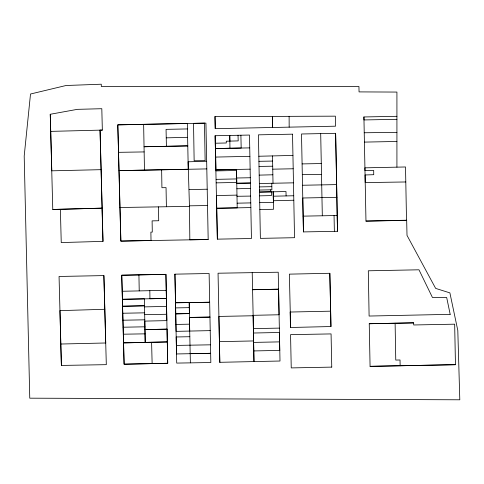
<?xml version="1.0" encoding="UTF-8"?>
<svg xmlns="http://www.w3.org/2000/svg" width="484" height="484" viewBox="0 0 484 484"><rect width="100%" height="100%" fill="white"/><g stroke="black" fill="none" stroke-linecap="round" stroke-linejoin="round"><path stroke-width="0.73" d="M50.251 114.272L77.343 109.348L101.809 108.706L102.342 130.087L100.049 130.148L102.118 208.15L52.774 209.457L50.251 114.272L51.782 170.822L100.987 169.666M103.885 275.59L104.816 309.282L59.968 310.637L60.79 344.021L61.383 365.438L106.311 364.658L103.885 275.59L59.06 276.473L61.383 365.438M206.638 161.269L188.101 161.795L189.462 206.359L119.941 207.515L117.806 124.854L187.332 123.438L188.252 169.273L119.058 170.622L206.789 168.91M236.864 188.778L250.5 188.391M100.049 130.148L102.995 241.365L61.238 242.569L60.379 209.282L52.774 209.457M60.379 209.282L102.009 208.156L102.995 241.365M50.711 131.376L102.342 130.087M166.236 137.849L187.641 137.317M259.188 175.123L272.861 174.784M259.509 192.1L285.99 191.537L286.086 195.923M259.841 209.554L273.527 209.276L273.381 200.739L293.806 200.231M210.213 330.62L176.073 331.365L175.746 313.82L189.395 313.499M258.831 156.247L292.941 155.437M330.663 311.176L330.953 326.537L290.467 327.493L290.146 312.035L330.663 311.176L329.834 273.285L289.365 274.138L290.624 327.486M60.79 344.021L105.718 342.987L104.816 309.282M149.816 290.678L149.955 298.755L166.357 298.434L122.404 299.263L121.75 275.221L165.891 274.343L167.718 363.278L124.104 364.186L123.559 342.872L167.307 341.928L123.559 342.872L122.549 306.257L144.522 305.785L122.549 306.233L122.41 299.348L144.389 298.846L145.194 342.424L144.819 321.098L166.841 320.62L165.964 274.343L121.75 275.221L124.104 364.186L167.718 363.278L167.059 329.156L144.964 329.598L167.016 329.144M215.271 143.228L226.306 142.986L226.276 141.207L238.195 140.892L238.031 135.272M166.411 146.331L187.84 145.878L144.044 146.737L166.411 146.331L166.06 129.361L187.471 128.932M240.893 135.218L241.177 148.043L215.38 148.534L215.114 135.72L249.496 135.054L251.438 238.509L217.352 239.15L215.114 135.72M249.738 147.886L215.38 148.534L215.725 157.07L249.895 156.35M216.154 179.358L236.676 178.923L236.755 182.45L216.227 182.861M189.141 189.601L207.188 189.208M259.581 195.851L271.421 195.59L271.355 191.809L259.509 192.045M259.708 202.639L273.406 202.427L273.182 191.779L273.26 196.202L293.721 195.76M335.63 133.318L336.918 197.327L302.784 197.998L303.111 216.142L303.444 231.915L337.493 231.298L335.63 133.318L301.502 133.989L303.444 231.915M396.922 116.311L363.92 116.959L365.971 221.091L406.675 220.208L407.008 235.381L435.648 288.397L449.896 292.88L457.804 330.493L459.8 399.79L29.76 398.181L24.2 156.048L30.51 94.011L66.048 85.505L101.289 84.216L101.307 86.503L358.94 86.503L359.055 91.9L396.922 92.069L396.922 167.149M122.186 291.265L166.224 290.327M144.547 306.88L166.484 306.414M219.827 362.31L280 361.022L278.227 272.22L218.054 273.218L219.827 362.31L218.883 316.433L253.144 315.762L252.218 272.649M364.41 142.102L396.922 141.467M250.137 169.164L215.961 169.878L215.985 170.906L236.543 170.495M272.758 169.17L293.201 168.777M259.351 183.527L293.473 182.837M302.53 185.251L336.664 184.598M259.412 186.903L271.833 186.655M236.978 195.119L216.487 195.536L217.352 239.15M237.124 203.183L250.766 202.899M250.857 207.582L216.862 208.253L237.202 207.866L236.525 169.436L215.961 169.878L215.725 157.07M278.566 289.19L252.581 289.71L278.602 289.214L279.056 314.769L253.132 315.32L253.973 361.578L253.144 315.762M189.28 307.636L189.401 313.59L175.752 313.91L175.656 307.909L189.28 307.636L189.238 302.603L209.669 302.24L175.547 302.784M189.704 331.02L189.474 317.431L209.953 317.02M369.244 323.723L413.669 322.864L413.693 324.976L454.664 324.177L455.462 364.688L370.072 366.346L369.244 323.723L413.669 322.864M253.392 333.016L279.407 332.478L279.746 350.398M189.825 336.707L176.188 336.979L176.533 353.955L210.655 353.308L190.182 353.641M219.397 341.644L253.549 340.948M253.574 342.406L279.474 341.879M253.743 350.936L279.788 350.404M370.072 366.346L455.462 364.688M396.922 119.33L363.974 119.941L363.92 116.959M258.928 161.311L272.613 161.069M302.101 163.907L321.273 163.544M236.676 177.997L250.295 177.743M250.397 183.019L236.767 183.273L250.397 183.055M259.472 190.049L271.893 189.807L271.766 183.279M303.111 216.142L337.179 215.507L336.918 197.327M158.48 206.874L158.71 220.746L152.103 220.879L152.291 232.09L150.881 232.12L151.02 240.481L120.879 241.123L117.806 124.854L205.93 123.136L208.18 239.507L120.849 241.074L119.941 207.515M174.924 274.156L209.118 273.514L210.83 362.522L176.714 363.091L174.924 274.156L175.656 307.909M122.718 313.245L144.662 312.833M144.692 314.667L166.647 314.273M122.888 320.22L144.795 319.815M175.952 324.437L189.559 324.177L189.238 302.603L175.547 302.73M123.13 327.22L144.928 326.803M253.35 328.618L279.322 328.116M259.025 166.429L272.704 166.212M365.971 221.091L406.518 220.377L405.513 166.974L364.918 167.833L364.978 170.628L373.696 170.471L373.733 174.694L365.063 174.972L365.214 182.595L405.792 181.966M123.299 334.202L145.031 333.845M176.454 345.419L210.492 344.82M118.55 152.333L144.141 151.922M207.515 205.549L189.462 205.821L189.831 239.792L208.18 239.507M236.997 196.286L250.639 196.093M364.222 132.761L396.922 132.368M189.474 317.431L209.959 317.177M302.318 174.651L321.491 174.549M214.999 116.632L335.376 116.16L335.539 126.191L215.198 128.671L214.999 116.632L215.277 128.665M273.26 196.202L273.381 200.739M151.595 342.303L152.133 363.617M337.179 215.507L337.493 231.298M329.834 273.285L330.953 326.537M236.494 170.495L236.676 178.923M229.888 141.14L229.767 135.435L229.954 148.219M189.559 324.177L190.375 362.861M400.147 365.789L400.026 359.981L395.761 360.066L395.113 323.215M334.057 215.568L334.371 231.352M320.698 133.614L322.32 215.791M270.677 189.831L270.713 191.821M166.405 206.741L166.042 187.647L161.922 187.713L161.638 169.86M138.92 274.894L139.229 290.902M272.516 155.921L273.012 183.248M143.633 124.328L144.474 170.186M289.117 116.341L289.166 127.147M450.187 314.34L369.104 316.046L368.312 270.792L418.969 269.8L432.442 297.478L446.671 297.478L450.187 314.34M292.53 134.171L258.426 134.836L260.386 238.376L294.532 237.698L292.53 134.171M331.758 367.114L291.241 367.913L290.551 334.644L331.068 333.912L331.758 367.114M204.466 123.136L193.527 123.347L194.144 160.767L205.131 160.634L204.466 123.136M272.649 127.486L272.377 116.408L272.607 127.486"/></g></svg>
